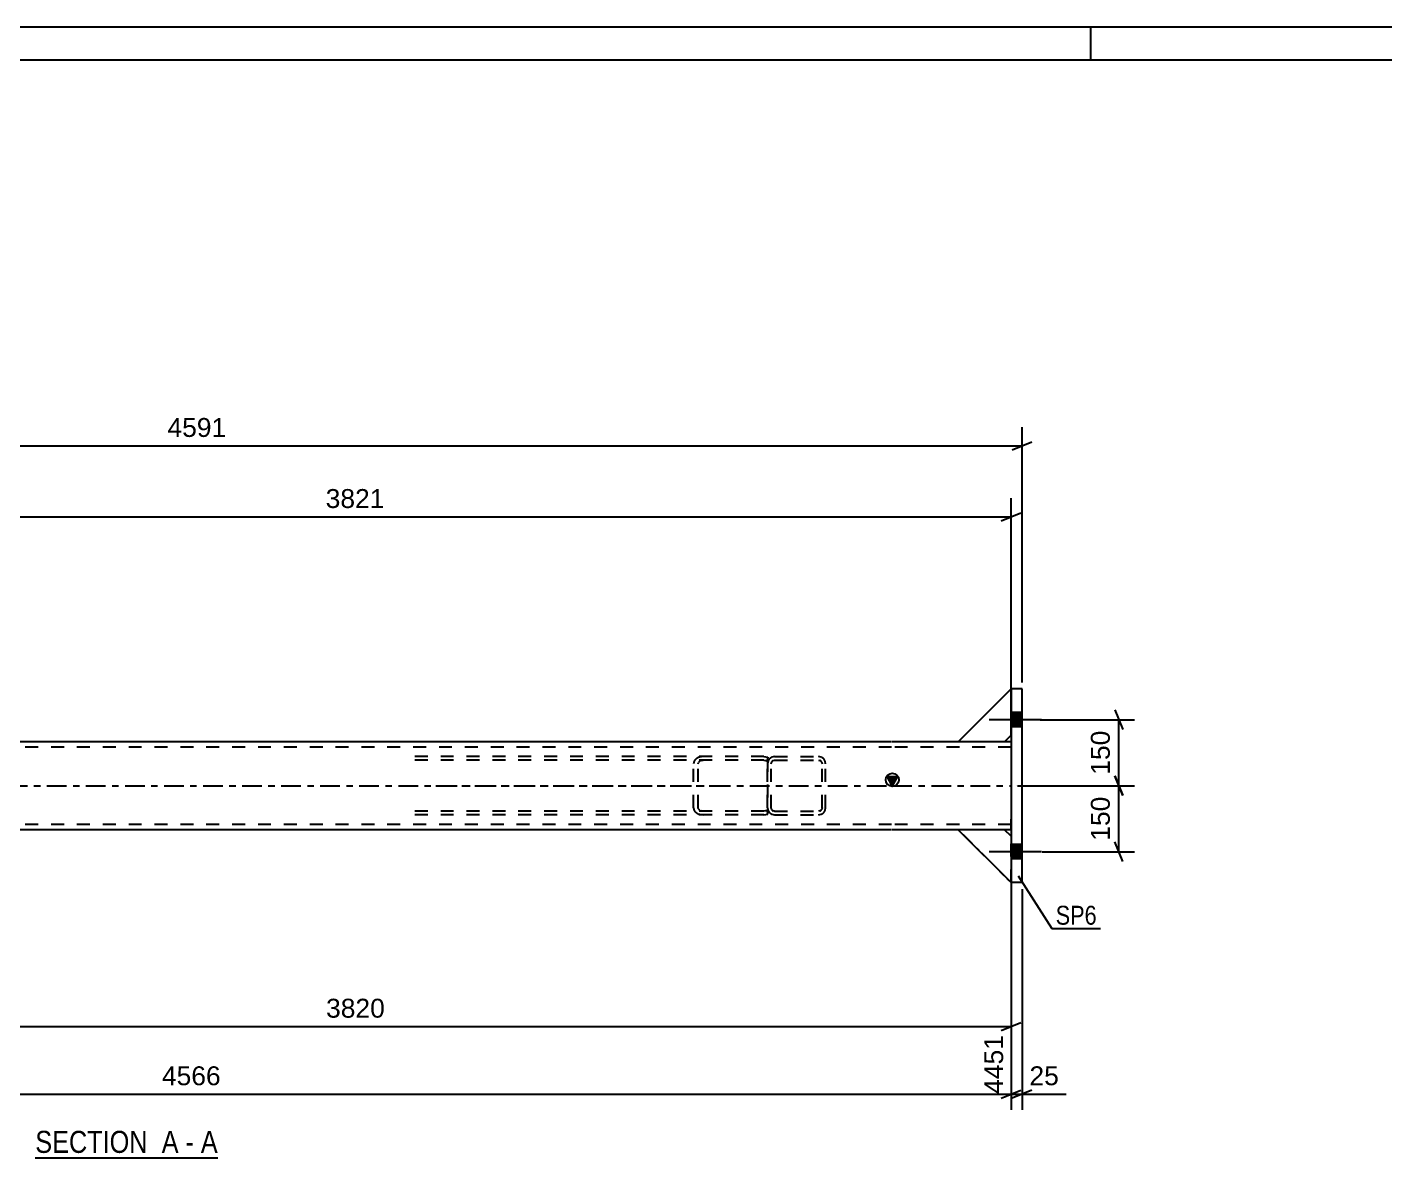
# Model space of a CAD drawing. Header units: millimetres. Extents: x 0 to 1189, y 0 to 841.
# Drawn here: x 187.8 to 393.6, y 669.7 to 841 of the extents above; entities that cross this region are included whole.
import ezdxf

# ---------------------------------------------------------------- set-up
doc = ezdxf.new("R2010")
doc.units = ezdxf.units.MM
doc.linetypes.add('DXK_LINE_DOT2', pattern=[3.9198, 1.9599, -1.9599])
doc.linetypes.add('DXK_LINE_DOT3', pattern=[5.9187, 2.979, -0.9799, 0.9799, -0.9799])
doc.styles.add('Arial', font='ARIAL.TTF', dxfattribs={"height": 0.2})
doc.styles.add('Arial Narrow', font='ARIALN.TTF', dxfattribs={"height": 0.2})

# ---------------------------------------------------------------- blocks, each defined once
blk = doc.blocks.new('Unknown-348435410-1129')
at = {"color": 5, "linetype": 'Continuous'}
for p, q in [((1189, 841), (0, 841)), ((349, 836), (349, 841)), ((1184, 836), (5, 836))]:
    blk.add_line(p, q, dxfattribs=at)
blk = doc.blocks.new('Unknown-348435410-16 - 4136')
at = {"color": 6, "linetype": 'Continuous'}
blk.add_line((189.02, 669.67), (216.67, 669.67), dxfattribs=at)
at = {"color": 0, "linetype": 'Continuous'}
for points in [[(207.13, 670.42), (207.13, 673.92), (189.02, 673.92), (189.02, 670.42)], [(210.74, 670.42), (210.74, 673.92), (208.18, 673.92), (208.18, 670.42)], [(213.06, 670.42), (213.06, 673.92), (211.79, 673.92), (211.79, 670.42)], [(216.67, 670.42), (216.67, 673.92), (214.11, 673.92), (214.11, 670.42)]]:
    blk.add_wipeout(points, dxfattribs=at)
at = {"color": 7, "linetype": 'Continuous', "style": 'Arial Narrow'}
for s, p in [('SECTION ', (189.02, 670.42)), ('A', (208.18, 670.42)), ('A', (214.11, 670.42)), ('-', (211.79, 670.42))]:
    blk.add_text(s, height=3.34, dxfattribs=at).set_placement(p)
blk = doc.blocks.new('Part-348435410-4176 - 4136')
at = {"color": 7, "linetype": 'DXK_LINE_DOT2'}
for p, q in [((300.09, 729.8), (300.01, 729.39)), ((300.01, 722.72), (300.01, 729.39)), ((300.54, 729.39), (300.59, 729.59)), ((300.54, 722.72), (300.54, 729.39)), ((301.08, 730.46), (300.67, 730.37)), ((300.87, 729.88), (301.08, 729.92)), ((301.08, 730.46), (307.74, 730.46)), ((301.08, 729.92), (307.74, 729.92)), ((308.15, 730.37), (307.74, 730.46)), ((307.74, 729.92), (307.95, 729.88)), ((308.24, 729.59), (308.28, 729.39)), ((308.28, 722.72), (308.28, 729.39)), ((308.81, 729.39), (308.73, 729.8)), ((308.81, 722.72), (308.81, 729.39)), ((300.01, 722.72), (300.09, 722.31)), ((300.59, 722.52), (300.54, 722.72)), ((308.28, 722.72), (308.24, 722.52)), ((308.73, 722.31), (308.81, 722.72)), ((300.67, 721.74), (301.08, 721.66)), ((301.08, 722.19), (300.87, 722.23)), ((301.08, 722.19), (307.74, 722.19)), ((301.08, 721.66), (307.74, 721.66)), ((307.95, 722.23), (307.74, 722.19)), ((307.74, 721.66), (308.15, 721.74))]:
    blk.add_line(p, q, dxfattribs=at)
at = {"color": 7, "linetype": 'DXK_LINE_DOT3'}
blk.add_line((304.41, 726.06), (304.41, 726.06), dxfattribs=at)
at = {"color": 7, "linetype": 'DXK_LINE_DOT2'}
for centre, radius, start, end in [((301.08, 729.39), 1.07, 112.5, 157.5), ((301.08, 729.39), 0.533, 112.5, 157.5), ((307.74, 729.39), 0.533, 22.5, 67.5), ((307.74, 729.39), 1.07, 22.5, 67.5), ((301.08, 722.72), 1.07, 202.5, 247.5), ((301.08, 722.72), 0.533, 202.5, 247.5), ((307.74, 722.72), 0.533, 292.5, 337.5), ((307.74, 722.72), 1.07, 292.5, 337.5)]:
    blk.add_arc(centre, radius, start, end, dxfattribs=at)
blk = doc.blocks.new('Part-348435410-4173 - 4136')
at = {"color": 2, "linetype": 'Continuous'}
for p, q in [((338.58, 740.72), (336.91, 740.72)), ((336.91, 740.72), (336.91, 711.39)), ((338.58, 711.39), (338.58, 740.72)), ((338.58, 711.39), (336.91, 711.39))]:
    blk.add_line(p, q, dxfattribs=at)
at = {"color": 7, "linetype": 'DXK_LINE_DOT3'}
blk.add_line((337.74, 726.06), (337.74, 726.06), dxfattribs=at)
blk = doc.blocks.new('Part-348435410-4193 - 4136')
at = {"color": 7, "linetype": 'DXK_LINE_DOT2'}
for p, q in [((299.46, 730.46), (245.12, 730.46)), ((299.46, 729.92), (245.12, 729.92)), ((288.87, 729.8), (288.76, 729.39)), ((288.76, 722.72), (288.76, 729.39)), ((289.5, 729.39), (289.56, 729.59)), ((289.5, 722.72), (289.5, 729.39)), ((290.24, 730.46), (289.67, 730.37)), ((289.96, 729.88), (290.24, 729.92)), ((299.46, 730.46), (300.03, 730.37)), ((299.46, 729.92), (299.74, 729.88)), ((299.74, 729.88), (299.98, 729.77)), ((299.98, 729.77), (300.01, 729.74)), ((300.01, 729.74), (300.03, 730.37)), ((300.03, 730.37), (300.01, 730.14)), ((300.01, 730.14), (300.01, 721.97)), ((288.76, 722.72), (288.87, 722.31)), ((289.56, 722.52), (289.5, 722.72)), ((299.98, 722.35), (299.74, 722.23)), ((300.01, 722.38), (299.98, 722.35)), ((300.03, 721.74), (300.01, 722.38)), ((299.46, 722.19), (245.12, 722.19)), ((299.46, 721.66), (245.12, 721.66)), ((289.67, 721.74), (290.24, 721.66)), ((290.24, 722.19), (289.96, 722.23)), ((299.74, 722.23), (299.46, 722.19)), ((299.46, 721.66), (300.03, 721.74)), ((300.03, 721.74), (300.01, 721.97))]:
    blk.add_line(p, q, dxfattribs=at)
at = {"color": 7, "linetype": 'DXK_LINE_DOT3'}
blk.add_line((249.73, 726.06), (294.85, 726.06), dxfattribs=at)
at = {"color": 7, "linetype": 'DXK_LINE_DOT2'}
for centre, radius, start, end in [((290.01, 729.07), 1.35, 104.3888, 147.3287), ((290.12, 729.23), 0.673, 104.3888, 147.3287), ((290.01, 723.04), 1.35, 212.6713, 255.6112), ((290.12, 722.88), 0.673, 212.6713, 255.6112)]:
    blk.add_arc(centre, radius, start, end, dxfattribs=at)
blk = doc.blocks.new('Part-348435410-4196 - 4136')
at = {"color": 2, "linetype": 'Continuous'}
for p, q in [((335.91, 719.39), (328.91, 719.39)), ((328.91, 719.39), (336.91, 711.39)), ((336.91, 718.39), (335.91, 719.39))]:
    blk.add_line(p, q, dxfattribs=at)
at = {"color": 7, "linetype": 'DXK_LINE_DOT3'}
for p, q in [((336.91, 719.39), (328.91, 719.39)), ((328.91, 719.39), (336.91, 711.39))]:
    blk.add_line(p, q, dxfattribs=at)
at = {"color": 7, "linetype": 'DXK_LINE_DOT2'}
blk.add_line((336.91, 718.39), (336.91, 711.39), dxfattribs=at)
blk = doc.blocks.new('Part-348435410-4199 - 4136')
at = {"color": 7, "linetype": 'DXK_LINE_DOT2'}
for p, q in [((335.91, 719.39), (328.91, 719.39)), ((328.91, 719.39), (336.91, 711.39)), ((336.91, 718.39), (335.91, 719.39)), ((336.91, 711.39), (336.91, 718.39))]:
    blk.add_line(p, q, dxfattribs=at)
at = {"color": 7, "linetype": 'DXK_LINE_DOT3'}
for p, q in [((336.91, 719.39), (328.91, 719.39)), ((328.91, 719.39), (336.91, 711.39))]:
    blk.add_line(p, q, dxfattribs=at)
blk = doc.blocks.new('Part-348435410-4200 - 4136')
at = {"color": 7, "linetype": 'DXK_LINE_DOT2'}
for p, q in [((328.91, 732.72), (336.91, 740.72)), ((336.91, 740.72), (336.91, 733.72)), ((335.91, 732.72), (328.91, 732.72)), ((336.91, 733.72), (335.91, 732.72))]:
    blk.add_line(p, q, dxfattribs=at)
at = {"color": 7, "linetype": 'DXK_LINE_DOT3'}
for p, q in [((328.91, 732.72), (336.91, 740.72)), ((336.91, 732.72), (328.91, 732.72))]:
    blk.add_line(p, q, dxfattribs=at)
blk = doc.blocks.new('Part-348435410-4201 - 4136')
at = {"color": 2, "linetype": 'Continuous'}
for p, q in [((328.91, 732.72), (336.91, 740.72)), ((335.91, 732.72), (328.91, 732.72)), ((336.91, 733.72), (335.91, 732.72))]:
    blk.add_line(p, q, dxfattribs=at)
at = {"color": 7, "linetype": 'DXK_LINE_DOT3'}
for p, q in [((328.91, 732.72), (336.91, 740.72)), ((336.91, 732.72), (328.91, 732.72))]:
    blk.add_line(p, q, dxfattribs=at)
at = {"color": 7, "linetype": 'DXK_LINE_DOT2'}
blk.add_line((336.91, 733.72), (336.91, 740.72), dxfattribs=at)
blk = doc.blocks.new('Part-348435410-4202 - 4136')
at = {"color": 7, "linetype": 'DXK_LINE_DOT2'}
for p, q in [((328.91, 732.72), (336.91, 740.72)), ((336.91, 740.72), (336.91, 733.72)), ((335.91, 732.72), (328.91, 732.72)), ((336.91, 733.72), (335.91, 732.72))]:
    blk.add_line(p, q, dxfattribs=at)
at = {"color": 7, "linetype": 'DXK_LINE_DOT3'}
for p, q in [((328.91, 732.72), (336.91, 740.72)), ((336.91, 732.72), (328.91, 732.72))]:
    blk.add_line(p, q, dxfattribs=at)
blk = doc.blocks.new('Part-348435410-4217 - 4136')
at = {"linetype": 'Continuous'}
blk.add_hatch(color=2, dxfattribs=at).paths.add_polyline_path([(318.91, 726.06), (318.11, 727.46), (319.71, 727.46)])
at = {"color": 2, "linetype": 'Continuous'}
for p, q in [((96.08, 732.72), (96.08, 731.12)), ((138.05, 732.72), (106.08, 732.72)), ((318.81, 732.72), (148.75, 732.72)), ((328.91, 732.72), (318.91, 732.72)), ((336.91, 732.72), (335.91, 732.72)), ((96.08, 720.99), (96.08, 731.12)), ((336.91, 731.12), (336.91, 720.99)), ((318.91, 726.06), (318.11, 727.46)), ((318.11, 727.46), (319.71, 727.46)), ((319.71, 727.46), (318.91, 726.06)), ((96.08, 719.39), (96.08, 720.99)), ((138.17, 719.39), (106.08, 719.39)), ((318.81, 719.39), (148.86, 719.39)), ((328.91, 719.39), (318.91, 719.39)), ((336.91, 719.39), (335.91, 719.39))]:
    blk.add_line(p, q, dxfattribs=at)
at = {"color": 7, "linetype": 'DXK_LINE_DOT2'}
for p, q in [((96.08, 732.72), (96.08, 732.25)), ((106.08, 732.72), (96.08, 732.72)), ((148.75, 732.72), (138.05, 732.72)), ((335.91, 732.72), (328.91, 732.72)), ((336.91, 732.72), (336.91, 731.12)), ((336.91, 732.72), (336.91, 732.25)), ((318.81, 731.92), (96.08, 731.92)), ((336.91, 731.92), (318.91, 731.92)), ((96.08, 720.99), (96.08, 719.51)), ((336.91, 719.39), (336.91, 720.99)), ((318.81, 720.19), (96.08, 720.19)), ((106.08, 719.39), (96.08, 719.39)), ((148.86, 719.39), (138.17, 719.39)), ((336.91, 720.19), (318.91, 720.19)), ((335.91, 719.39), (328.91, 719.39))]:
    blk.add_line(p, q, dxfattribs=at)
at = {"color": 7, "linetype": 'DXK_LINE_DOT3'}
for p, q in [((96.08, 726.06), (318.81, 726.06)), ((318.91, 726.06), (336.91, 726.06))]:
    blk.add_line(p, q, dxfattribs=at)
at = {"color": 2, "linetype": 'Continuous'}
blk.add_circle((318.91, 726.96), 1, dxfattribs=at)
blk = doc.blocks.new('Bolt-348435410-4221 - 4136')
at = {"linetype": 'Continuous'}
for points in [[(336.91, 737.16), (336.91, 734.96), (338.58, 734.96), (338.58, 737.16)], [(336.91, 737.16), (336.91, 734.96), (338.58, 734.96), (338.58, 737.16)], [(336.91, 717.16), (336.91, 714.96), (338.58, 714.96), (338.58, 717.16)], [(336.91, 717.16), (336.91, 714.96), (338.58, 714.96), (338.58, 717.16)]]:
    blk.add_hatch(color=1, dxfattribs=at).paths.add_polyline_path(points)
at = {"color": 1, "linetype": 'Continuous'}
for p, q in [((338.58, 737.16), (336.91, 737.16)), ((338.58, 737.16), (336.91, 737.16)), ((341.51, 736.06), (333.58, 736.06)), ((341.51, 736.06), (333.58, 736.06)), ((338.58, 734.96), (336.91, 734.96)), ((338.58, 734.96), (336.91, 734.96)), ((338.58, 717.16), (336.91, 717.16)), ((338.58, 717.16), (336.91, 717.16)), ((341.51, 716.06), (333.58, 716.06)), ((341.51, 716.06), (333.58, 716.06)), ((338.58, 714.96), (336.91, 714.96)), ((338.58, 714.96), (336.91, 714.96))]:
    blk.add_line(p, q, dxfattribs=at)
blk = doc.blocks.new('Part-348435410-4230 - 4136')
at = {"color": 7, "linetype": 'DXK_LINE_DOT2'}
for p, q in [((335.91, 719.39), (328.91, 719.39)), ((328.91, 719.39), (336.91, 711.39)), ((336.91, 718.39), (335.91, 719.39)), ((336.91, 711.39), (336.91, 718.39))]:
    blk.add_line(p, q, dxfattribs=at)
at = {"color": 7, "linetype": 'DXK_LINE_DOT3'}
for p, q in [((336.91, 719.39), (328.91, 719.39)), ((328.91, 719.39), (336.91, 711.39))]:
    blk.add_line(p, q, dxfattribs=at)
blk = doc.blocks.new('StraightDimension-348435410-14965 - 4136')
at = {"color": 7, "linetype": 'Continuous'}
for p, q in [((138.05, 733.72), (138.05, 769.64)), ((336.91, 733.72), (336.91, 769.64)), ((139.55, 767.39), (136.55, 766.19)), ((138.05, 766.79), (336.91, 766.79)), ((335.41, 766.19), (338.41, 767.39))]:
    blk.add_line(p, q, dxfattribs=at)
at = {"color": 0}
blk.add_wipeout([(242.53, 767.54), (242.53, 771.74), (232.43, 771.74), (232.43, 767.54)], dxfattribs=at)
at = {"color": 3, "style": 'Arial'}
blk.add_text('3821', height=2.865, dxfattribs=at).set_placement((233.03, 768.14))
blk = doc.blocks.new('StraightDimension-348435410-15004 - 4136')
at = {"color": 7, "linetype": 'Continuous'}
for p, q in [((138.17, 718.39), (138.17, 681.59)), ((336.91, 718.39), (336.91, 679.37)), ((139.67, 690.16), (136.67, 688.96)), ((138.17, 689.56), (336.91, 689.56)), ((335.41, 688.96), (338.41, 690.16))]:
    blk.add_line(p, q, dxfattribs=at)
at = {"color": 0}
blk.add_wipeout([(242.59, 690.31), (242.59, 694.51), (232.49, 694.51), (232.49, 690.31)], dxfattribs=at)
at = {"color": 0, "linetype": 'Continuous'}
blk.add_wipeout([(336.31, 688.86), (332.11, 688.86), (332.11, 678.77), (336.31, 678.77)], dxfattribs=at)
at = {"color": 3, "style": 'Arial'}
blk.add_text('3820', height=2.865, dxfattribs=at).set_placement((233.09, 690.91))
at = {"color": 3, "linetype": 'Continuous', "style": 'Arial'}
blk.add_text('4451', height=2.865, rotation=90.0002, dxfattribs=at).set_placement((335.71, 679.37))
blk = doc.blocks.new('StraightDimension-348435410-15095 - 4136')
at = {"color": 7, "linetype": 'Continuous'}
for p, q in [((336.91, 710.39), (336.91, 676.92)), ((338.58, 710.39), (338.58, 676.92)), ((335.41, 678.72), (338.41, 679.92)), ((336.91, 679.32), (338.58, 679.32)), ((340.08, 679.92), (337.08, 678.72))]:
    blk.add_line(p, q, dxfattribs=at)
at = {"color": 0}
blk.add_wipeout([(344.75, 680.07), (344.75, 684.27), (339.1, 684.27), (339.1, 680.07)], dxfattribs=at)
at = {"color": 7, "linetype": 'Continuous'}
blk.add_line((338.58, 679.32), (345.28, 679.32), dxfattribs=at)
blk.add_line((338.58, 679.32), (345.28, 679.32), dxfattribs=at)
at = {"color": 3, "style": 'Arial'}
blk.add_text('25', height=2.865, dxfattribs=at).set_placement((339.7, 680.67))
blk = doc.blocks.new('StraightDimension-348435410-15096 - 4136')
at = {"color": 7, "linetype": 'Continuous'}
for p, q in [((336.91, 710.39), (336.91, 676.92)), ((88.41, 695.72), (88.41, 676.92)), ((89.91, 679.92), (86.91, 678.72)), ((88.41, 679.32), (336.91, 679.32)), ((335.41, 678.72), (338.41, 679.92))]:
    blk.add_line(p, q, dxfattribs=at)
at = {"color": 0}
blk.add_wipeout([(217.71, 680.07), (217.71, 684.27), (207.61, 684.27), (207.61, 680.07)], dxfattribs=at)
at = {"color": 3, "style": 'Arial'}
blk.add_text('4566', height=2.865, dxfattribs=at).set_placement((208.21, 680.67))
blk = doc.blocks.new('StraightDimension-348435410-15358 - 4136')
at = {"color": 7, "linetype": 'Continuous'}
for p, q in [((352.63, 737.56), (353.83, 734.56)), ((341.31, 736.06), (355.63, 736.06)), ((353.23, 726.06), (353.23, 736.06)), ((353.83, 724.56), (352.63, 727.56)), ((337.91, 726.06), (355.63, 726.06))]:
    blk.add_line(p, q, dxfattribs=at)
at = {"color": 0}
blk.add_wipeout([(352.48, 734.99), (348.28, 734.99), (348.28, 727.12), (352.48, 727.12)], dxfattribs=at)
at = {"color": 3, "style": 'Arial'}
blk.add_text('150', height=2.865, rotation=90.0002, dxfattribs=at).set_placement((351.88, 727.72))
blk = doc.blocks.new('StraightDimension-348435410-15359 - 4136')
at = {"color": 7, "linetype": 'Continuous'}
for p, q in [((352.63, 727.56), (353.83, 724.56)), ((337.91, 726.06), (355.63, 726.06)), ((353.23, 716.06), (353.23, 726.06)), ((353.83, 714.56), (352.63, 717.56)), ((341.61, 716.06), (355.63, 716.06))]:
    blk.add_line(p, q, dxfattribs=at)
at = {"color": 0}
blk.add_wipeout([(352.48, 724.99), (348.28, 724.99), (348.28, 717.12), (352.48, 717.12)], dxfattribs=at)
at = {"color": 3, "style": 'Arial'}
blk.add_text('150', height=2.865, rotation=90.0002, dxfattribs=at).set_placement((351.88, 717.72))
blk = doc.blocks.new('StraightDimension-348435410-17218 - 4136')
at = {"color": 7, "linetype": 'Continuous'}
for p, q in [((88.41, 756.39), (88.41, 780.41)), ((338.58, 741.72), (338.58, 780.41)), ((89.91, 778.16), (86.91, 776.96)), ((337.08, 776.96), (340.08, 778.16)), ((88.41, 777.56), (338.58, 777.56))]:
    blk.add_line(p, q, dxfattribs=at)
at = {"color": 0}
blk.add_wipeout([(218.54, 778.31), (218.54, 782.51), (208.45, 782.51), (208.45, 778.31)], dxfattribs=at)
at = {"color": 3, "style": 'Arial'}
blk.add_text('4591', height=2.865, dxfattribs=at).set_placement((209.05, 778.91))
blk = doc.blocks.new('Mark-348435410-4169 - 4136')
at = {"color": 0}
blk.add_wipeout([(349.89, 705), (349.89, 708), (343.68, 708), (343.68, 705)], dxfattribs=at)
blk.add_wipeout([(349.89, 705), (349.89, 708), (343.68, 708), (343.68, 705)], dxfattribs=at)
at = {"color": 30, "linetype": 'Continuous'}
for p, q in [((337.99, 712.4), (343.08, 704.4)), ((343.08, 704.4), (350.49, 704.4))]:
    blk.add_line(p, q, dxfattribs=at)
at = {"color": 3, "style": 'Arial Narrow'}
blk.add_text('SP6', height=2.863, dxfattribs=at).set_placement((343.68, 705))

msp = doc.modelspace()

# ---------------------------------------------------------------- block references
for name in ['Unknown-348435410-1129', 'Part-348435410-4200 - 4136', 'Part-348435410-4201 - 4136', 'Part-348435410-4202 - 4136', 'Part-348435410-4173 - 4136', 'Bolt-348435410-4221 - 4136', 'Part-348435410-4217 - 4136', 'Part-348435410-4193 - 4136', 'Part-348435410-4176 - 4136', 'Part-348435410-4196 - 4136', 'Part-348435410-4199 - 4136', 'Part-348435410-4230 - 4136']:
    msp.add_blockref(name, (0, 0))

# ---------------------------------------------------------------- next in the draw order: block references
for name in ['StraightDimension-348435410-14965 - 4136', 'StraightDimension-348435410-15004 - 4136', 'Unknown-348435410-16 - 4136']:
    msp.add_blockref(name, (0, 0))

# ---------------------------------------------------------------- next in the draw order: block references
for name in ['StraightDimension-348435410-17218 - 4136', 'StraightDimension-348435410-15358 - 4136', 'StraightDimension-348435410-15095 - 4136']:
    msp.add_blockref(name, (0, 0))

# ---------------------------------------------------------------- next in the draw order: block references
for name in ['StraightDimension-348435410-15359 - 4136', 'StraightDimension-348435410-15096 - 4136']:
    msp.add_blockref(name, (0, 0))

# ---------------------------------------------------------------- next in the draw order: block references
msp.add_blockref('Mark-348435410-4169 - 4136', (0, 0))

doc.saveas('drawing.dxf')
